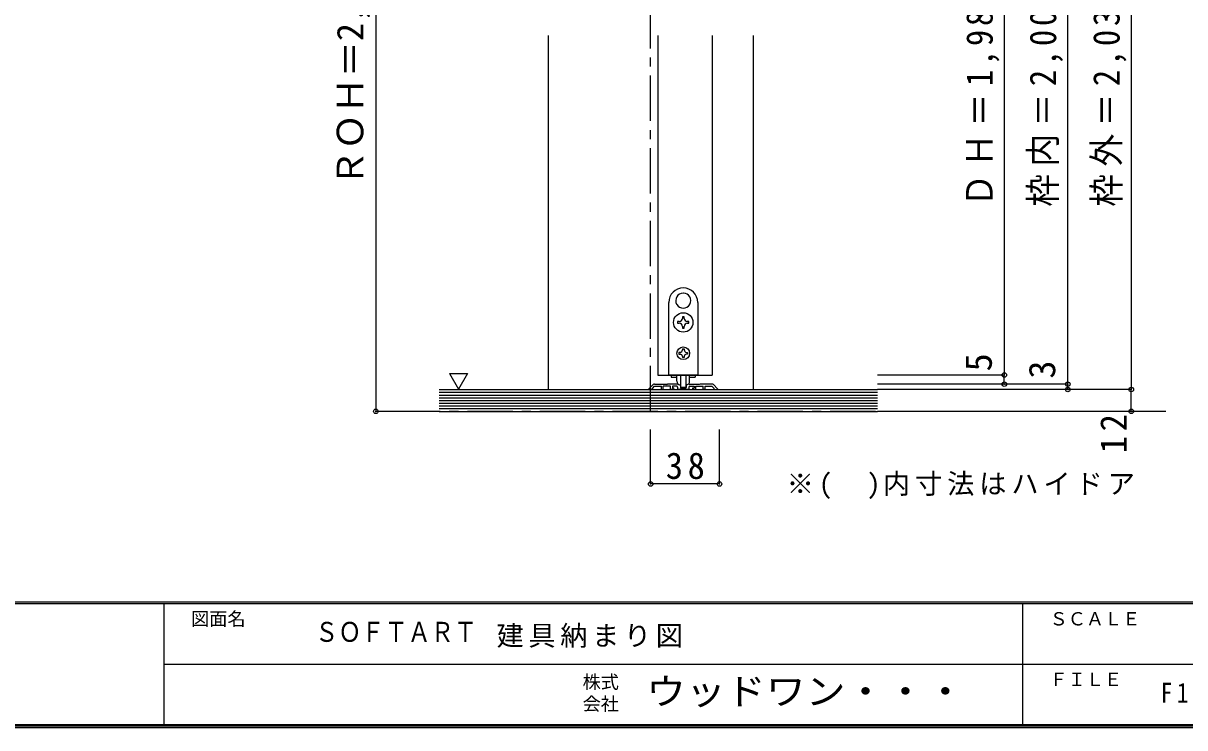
# Model space of a CAD drawing. Units: millimetres at full size, sheet at 1:5; details may follow other scales. Extents: x -973 to 977, y -718 to 696.
# Drawn here: x -76 to 564, y -701 to -313 of the extents above; entities that cross this region are included whole.
import ezdxf
from ezdxf.enums import TextEntityAlignment as Align

# ---------------------------------------------------------------- set-up
doc = ezdxf.new("R2010")
doc.units = ezdxf.units.MM
doc.header["$LTSCALE"] = 5
doc.header["$PDMODE"] = 32
doc.header["$PDSIZE"] = 2.5
doc.linetypes.add('CHAIN1', pattern=[8, 5, -1, 1, -1])
for name, color, linetype in [('0-1_通り芯', 4, 'CHAIN1'), ('0-3_仕上げ', 2, 'Continuous'), ('0-4_枠', 3, 'Continuous'), ('0-6_扉', 6, 'Continuous'), ('0-7_金物', 7, 'Continuous'), ('0-A_文字', 3, 'Continuous'), ('0-B_寸法', 7, 'Continuous'), ('F-0_補助線', 7, 'Continuous'), ('F-1_枠', 6, 'Continuous'), ('F-A_文字', 7, 'Continuous')]:
    doc.layers.add(name, color=color, linetype=linetype)
doc.styles.add('HGP明朝B', font='')
doc.styles.add('ＭＳ ゴシック', font='')
doc.styles.get('HGP明朝B').set_extended_font_data('HGP明朝B')
doc.styles.get('ＭＳ ゴシック').set_extended_font_data('MS Gothic')

msp = doc.modelspace()

# ---------------------------------------------------------------- linework, layer by layer
at = {"layer": '0-1_通り芯'}
for p, q in [((269.986, -526.5), (269.986, -18.5)), ((553.986, -526.5), (118.486, -526.5))]:
    msp.add_line(p, q, dxfattribs=at)
at = {"layer": '0-3_仕上げ'}
for p, q in [((153.486, -514.5), (394.986, -514.5)), ((153.486, -526.5), (394.986, -526.5))]:
    msp.add_line(p, q, dxfattribs=at)
at = {"layer": '0-3_仕上げ', "color": 7}
for p, q in [((153.486, -516), (394.986, -516)), ((153.486, -517.5), (394.986, -517.5)), ((153.486, -519), (394.986, -519)), ((153.486, -520.5), (394.986, -520.5)), ((153.486, -522), (394.986, -522)), ((153.486, -523.5), (394.986, -523.5)), ((153.486, -525), (394.986, -525))]:
    msp.add_line(p, q, dxfattribs=at)
at = {"layer": '0-4_枠', "color": 4}
for p, q in [((213.486, -319.5), (213.486, -514.5)), ((326.486, -319.5), (326.486, -514.5))]:
    msp.add_line(p, q, dxfattribs=at)
at = {"layer": '0-6_扉'}
for p, q in [((273.986, -319.5), (273.986, -506.5)), ((303.986, -319.5), (303.986, -506.5)), ((273.986, -506.5), (303.986, -506.5))]:
    msp.add_line(p, q, dxfattribs=at)
at = {"layer": '0-7_金物'}
for p, q in [((279.986, -506.5), (279.986, -466.5)), ((284.344, -467.489), (284.479, -467.525)), ((287.887, -461.351), (287.986, -461.45)), ((288.085, -461.351), (287.986, -461.45)), ((291.629, -467.489), (291.494, -467.525)), ((295.986, -466.5), (295.986, -506.5)), ((284.443, -467.66), (284.479, -467.525)), ((291.53, -467.66), (291.494, -467.525)), ((285.786, -477), (284.836, -477)), ((284.836, -477), (284.836, -478)), ((284.836, -478), (285.786, -478)), ((287.486, -474.35), (287.486, -475.3)), ((288.486, -474.35), (287.486, -474.35)), ((288.486, -475.3), (288.486, -474.35)), ((288.486, -480.65), (288.486, -479.7)), ((291.136, -477), (290.186, -477)), ((290.186, -478), (291.136, -478)), ((291.136, -478), (291.136, -477)), ((287.486, -492.1), (288.486, -492.1)), ((287.486, -492.1), (287.486, -492.7)), ((288.486, -492.1), (288.486, -492.7)), ((286.186, -494), (285.586, -494)), ((285.586, -494), (285.586, -495)), ((285.586, -495), (286.186, -495)), ((287.486, -496.3), (287.486, -496.9)), ((288.486, -496.9), (287.486, -496.9)), ((288.486, -496.3), (288.486, -496.9)), ((289.786, -494), (290.386, -494)), ((295.986, -506.5), (279.986, -506.5)), ((281.386, -506.5), (281.386, -507.7)), ((281.386, -507.7), (284.519, -507.7)), ((284.486, -509.921), (284.486, -506.5)), ((286.486, -506.5), (286.486, -513.121)), ((289.486, -506.5), (289.486, -513.112)), ((291.454, -507.7), (294.586, -507.7)), ((291.486, -509.921), (291.486, -506.5)), ((294.586, -506.5), (294.586, -507.7)), ((289.186, -513.421), (286.786, -513.421))]:
    msp.add_line(p, q, dxfattribs=at)
at = {"layer": '0-7_金物', "color": 3}
for p, q in [((271.411, -511.793), (269.045, -514.159)), ((272.118, -511.5), (278.686, -511.5)), ((284.758, -511.5), (279.286, -511.5)), ((284.911, -511.524), (286.04, -511.888)), ((291.061, -511.524), (289.933, -511.888)), ((291.215, -511.5), (296.686, -511.5)), ((303.855, -511.5), (297.286, -511.5)), ((304.562, -511.793), (306.928, -514.159)), ((270.786, -514.5), (269.186, -514.5)), ((270.986, -513.914), (272.2, -512.7)), ((270.986, -514.3), (270.986, -513.914)), ((272.2, -512.7), (275.986, -512.7)), ((275.986, -514.2), (275.986, -512.7)), ((276.286, -514.5), (276.686, -514.5)), ((276.986, -514.2), (276.986, -512.7)), ((282.586, -514.5), (281.286, -514.5)), ((284.386, -512.7), (281.986, -512.7)), ((281.986, -512.7), (281.986, -513.7)), ((282.586, -513.7), (281.986, -513.7)), ((284.886, -513.2), (284.886, -514.2)), ((290.786, -514.5), (285.186, -514.5)), ((286.386, -512.364), (286.386, -513.4)), ((286.686, -513.7), (289.286, -513.7)), ((289.586, -512.364), (289.586, -513.4)), ((291.086, -513.2), (291.086, -514.2)), ((291.586, -512.7), (293.986, -512.7)), ((293.386, -513.7), (293.986, -513.7)), ((293.386, -514.5), (294.686, -514.5)), ((293.986, -512.7), (293.986, -513.7)), ((294.986, -514.2), (294.986, -512.7)), ((294.986, -512.7), (298.986, -512.7)), ((298.986, -514.2), (298.986, -512.7)), ((299.686, -514.5), (299.286, -514.5)), ((299.986, -512.7), (303.772, -512.7)), ((299.986, -514.2), (299.986, -512.7)), ((304.986, -513.914), (303.772, -512.7)), ((304.986, -514.3), (304.986, -513.914)), ((305.186, -514.5), (306.786, -514.5))]:
    msp.add_line(p, q, dxfattribs=at)
at = {"layer": '0-7_金物'}
for points in [[(287.486, -479.7), (287.486, -480.65), (288.486, -480.65)], [(290.386, -494), (290.386, -495), (289.786, -495)]]:
    msp.add_lwpolyline(points, dxfattribs=at)
at = {"layer": '0-7_金物', "color": 3}
for points in [[(278.686, -511.5), (278.986, -511.8), (279.286, -511.5)], [(297.286, -511.5), (296.986, -511.8), (296.686, -511.5)], [(280.986, -514.2), (280.986, -512.7), (276.986, -512.7)]]:
    msp.add_lwpolyline(points, dxfattribs=at)
at = {"layer": '0-7_金物'}
for centre, radius in [((287.986, -477.5), 5.35), ((287.986, -494.5), 3.5)]:
    msp.add_circle(centre, radius, dxfattribs=at)
for centre, radius, start, end in [((287.986, -466.5), 8, 0, 180), ((287.986, -465.5), 4.15, 91.3645, 208.6355), ((287.986, -465.5), 4.15, 331.3645, 88.6355), ((287.986, -465.5), 4.15, 211.3645, 328.6355), ((285.786, -475.3), 1.7, 270, 0), ((285.786, -479.7), 1.7, 0, 90), ((290.186, -475.3), 1.7, 180, 270), ((290.186, -479.7), 1.7, 90, 180), ((286.186, -492.7), 1.3, 270, 0), ((289.786, -492.7), 1.3, 180, 270), ((286.186, -496.3), 1.3, 0, 90), ((289.786, -496.3), 1.3, 90, 180), ((286.486, -509.921), 2, 180, 264.78409), ((286.286, -512.112), 0.2, 0, 84.78409), ((289.686, -512.112), 0.2, 95.21591, 180), ((289.486, -509.921), 2, 275.21591, 0), ((286.786, -513.121), 0.3, 180, 270), ((289.186, -513.121), 0.3, 270, 0)]:
    msp.add_arc(centre, radius, start, end, dxfattribs=at)
at = {"layer": '0-7_金物', "color": 3}
for centre, radius, start, end in [((272.118, -512.5), 1, 90, 135), ((284.758, -512), 0.5, 72.1213, 90), ((285.886, -512.364), 0.5, 0, 72.1213), ((290.086, -512.364), 0.5, 107.8787, 180), ((291.215, -512), 0.5, 90, 107.8787), ((303.855, -512.5), 1, 45, 90), ((269.186, -514.3), 0.2, 135, 270), ((270.786, -514.3), 0.2, 270, 0), ((276.286, -514.2), 0.3, 180, 270), ((276.686, -514.2), 0.3, 270, 0), ((281.286, -514.2), 0.3, 180, 270), ((282.586, -514.1), 0.4, 0, 90), ((282.586, -514.1), 0.4, 270, 0), ((284.386, -513.2), 0.5, 0, 90), ((285.186, -514.2), 0.3, 180, 270), ((286.686, -513.4), 0.3, 180, 270), ((289.286, -513.4), 0.3, 270, 0), ((290.786, -514.2), 0.3, 270, 0), ((291.586, -513.2), 0.5, 90, 180), ((293.386, -514.1), 0.4, 90, 180), ((293.386, -514.1), 0.4, 180, 270), ((294.686, -514.2), 0.3, 270, 0), ((299.286, -514.2), 0.3, 180, 270), ((299.686, -514.2), 0.3, 270, 0), ((305.186, -514.3), 0.2, 180, 270), ((306.786, -514.3), 0.2, 270, 45)]:
    msp.add_arc(centre, radius, start, end, dxfattribs=at)
at = {"layer": '0-A_文字', "color": 7}
msp.add_line((159.051, -505.686), (164.051, -514.347), dxfattribs=at)
msp.add_lwpolyline([(159.051, -505.686), (169.051, -505.686), (164.051, -514.347)], dxfattribs=at)
at = {"layer": '0-B_寸法', "color": 4}
for p, q in [((499.986, -511.5), (499.986, -76.5)), ((534.986, -76.5), (534.986, -514.5)), ((464.986, -106.5), (464.986, -506.5)), ((464.986, -506.5), (394.986, -506.5)), ((499.986, -511.5), (394.986, -511.5)), ((464.986, -511.5), (394.986, -511.5)), ((464.986, -511.5), (464.986, -506.5)), ((499.986, -514.5), (499.986, -511.5)), ((534.986, -514.5), (394.986, -514.5)), ((534.986, -526.5), (534.986, -514.5)), ((153.486, -526.5), (118.486, -526.5)), ((534.986, -526.5), (394.986, -526.5)), ((269.986, -566.5), (269.986, -536.5)), ((307.986, -566.5), (307.986, -536.5)), ((307.986, -566.5), (269.986, -566.5))]:
    msp.add_line(p, q, dxfattribs=at)
msp.add_lwpolyline([(153.486, -68.5), (118.486, -68.5), (118.486, -526.5)], dxfattribs=at)
at = {"layer": '0-B_寸法'}
for p in [(464.986, -506.5), (464.986, -511.5), (499.986, -511.5), (499.986, -514.5), (534.986, -514.5), (118.486, -526.5), (534.986, -526.5), (269.986, -566.5), (307.986, -566.5)]:
    msp.add_point(p, dxfattribs=at)
at = {"layer": 'F-1_枠'}
for p, q in [((976.653, -631.667), (-973.347, -631.667)), ((976.653, -632.5), (-973.347, -632.5)), ((1.653, -632.5), (1.653, -699.167)), ((474.986, -632.5), (474.986, -699.167)), ((1.653, -665.833), (974.986, -665.834)), ((976.653, -699.167), (-973.347, -699.167)), ((976.653, -700), (-973.347, -700)), ((976.653, -700.833), (-973.347, -700.833))]:
    msp.add_line(p, q, dxfattribs=at)

# ---------------------------------------------------------------- texts
at = {"layer": '0-A_文字', "color": 7, "insert": (344.986, -574.806), "char_height": 11, "attachment_point": 7, "style": 'ＭＳ ゴシック'}
msp.add_mtext('\\T1.18;※(\u3000)内寸法はハイドア', dxfattribs=at)
at = {"layer": '0-B_寸法', "style": 'ＭＳ ゴシック'}
for s, p in [('ＲＯＨ＝2,055 (2,255)', (115.986, -402.5)), ('5', (462.486, -504.5)), ('3', (497.486, -508.5))]:
    msp.add_text(s, height=14.66, rotation=90, dxfattribs=at).set_placement(p, align=Align.BOTTOM_LEFT)
at = {"layer": '0-B_寸法', "char_height": 14.66, "attachment_point": 7, "rotation": 90, "style": 'ＭＳ ゴシック'}
for s, insert in [('\\T1.23;\\W0.9;ＤＨ＝1,983\\~(2,183)', (462.486, -413.75)), ('\\T1.23;\\W0.9;枠内＝2,002\\~(2,202)', (497.486, -413.75)), ('\\T1.23;\\W0.9;枠外＝2,035\\~(2,235)', (532.486, -413.75)), ('\\T1.27;\\W0.95;12', (532.486, -549.544))]:
    msp.add_mtext(s, dxfattribs=dict(at, insert=insert))
at = {"layer": '0-B_寸法', "insert": (278.361, -564), "char_height": 14.66, "attachment_point": 7, "style": 'ＭＳ ゴシック'}
msp.add_mtext('\\T1.27;\\W0.95;38', dxfattribs=at)
at = {"layer": 'F-0_補助線', "style": 'HGP明朝B', "width": 0.85}
msp.add_text('ＳＯＦＴＡＲＴ', height=11, dxfattribs=at).set_placement((84.986, -656.798), align=Align.BOTTOM_LEFT)
at = {"layer": 'F-0_補助線', "insert": (185.035, -656.798), "char_height": 11, "attachment_point": 7, "style": 'ＭＳ ゴシック'}
msp.add_mtext('\\T1.17;建具納まり図', dxfattribs=at)
at = {"layer": 'F-A_文字', "style": 'ＭＳ ゴシック'}
for s, p in [('図面名', (16.653, -646.667)), ('ＳＣＡＬＥ', (489.986, -646.667)), ('株式', (232.486, -681.5)), ('ＦＩＬＥ', (489.986, -680)), ('会社', (232.486, -693.5))]:
    msp.add_text(s, height=7.331, dxfattribs=at).set_placement(p, align=Align.BOTTOM_LEFT)
at = {"layer": 'F-A_文字', "style": 'ＭＳ ゴシック', "width": 1.1}
msp.add_text('ウッドワン・・・', height=14.66, dxfattribs=at).set_placement((267.486, -692.5), align=Align.BOTTOM_LEFT)
at = {"layer": 'F-A_文字', "insert": (551.236, -690.001), "char_height": 11, "attachment_point": 7, "style": 'ＭＳ ゴシック'}
msp.add_mtext('\\T1.4;\\W0.85;F12(X)-T3234e_S01', dxfattribs=at)

doc.saveas('drawing.dxf')
